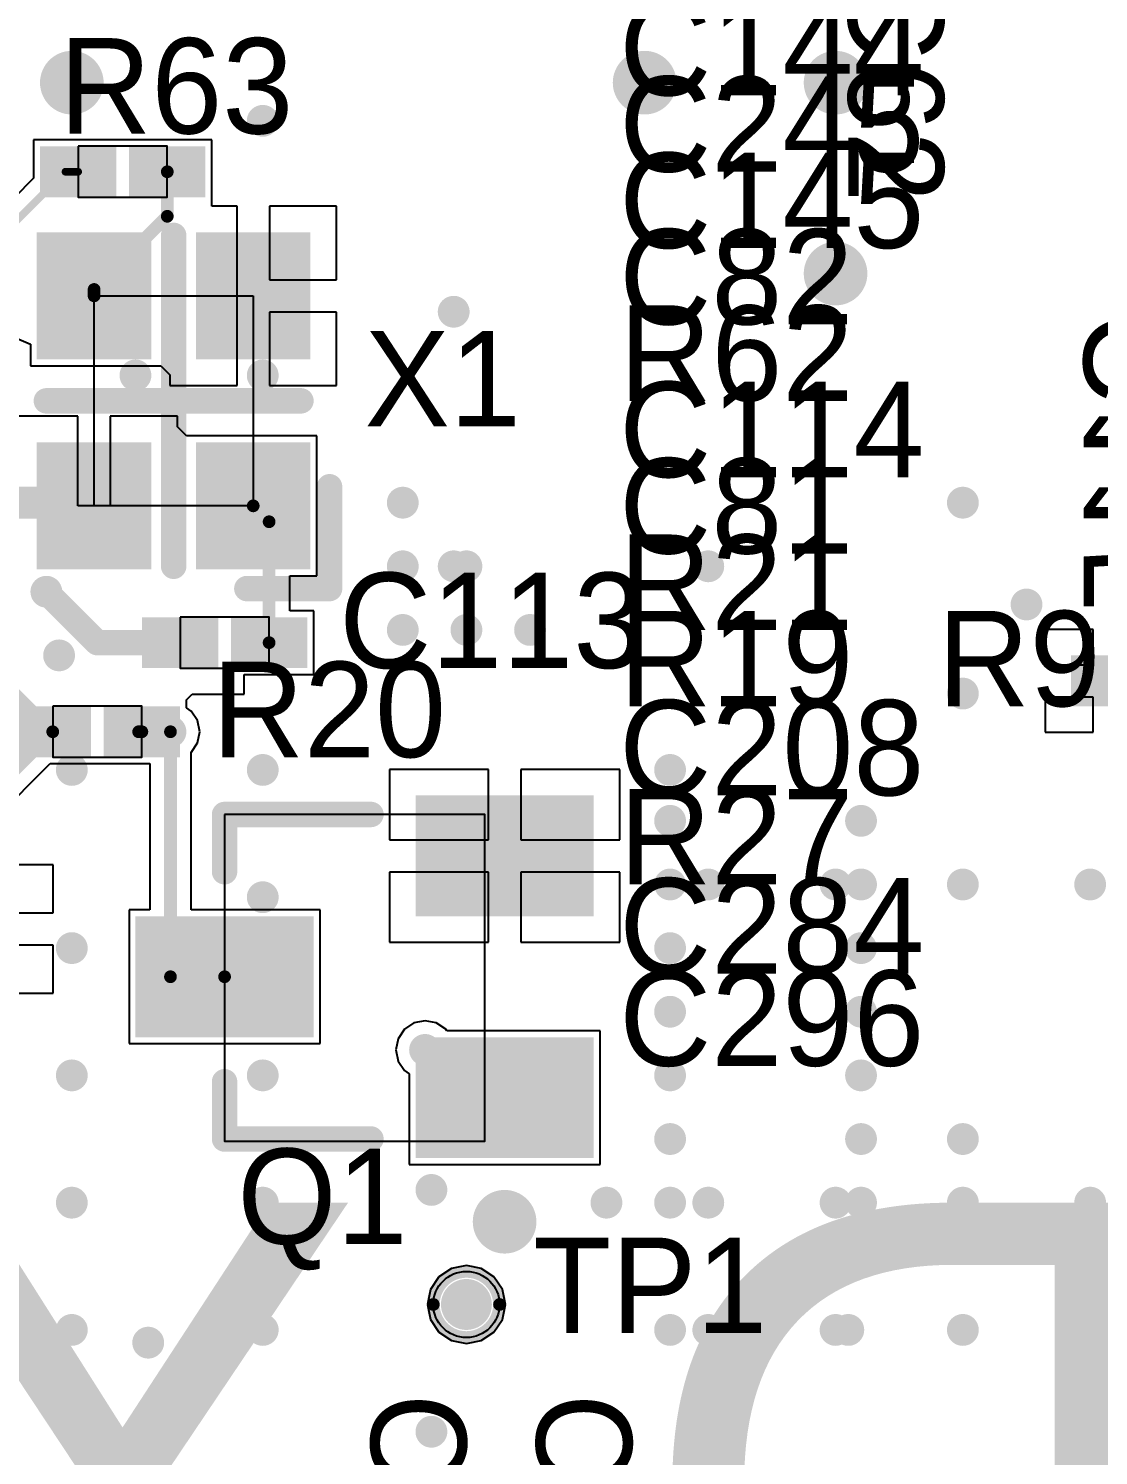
# Model space of a CAD drawing. Header units: millimetres. Extents: x 15 to 122, y 23 to 96.
# Drawn here: x 67.16 to 75.57, y 50.71 to 61.93 of the extents above; entities that cross this region are included whole.
import ezdxf

# ---------------------------------------------------------------- set-up
doc = ezdxf.new("R2010")
doc.units = ezdxf.units.MM
for name, color, linetype in [('BottomLayer', 5, 'Continuous'), ('BottomOverlay', 54, 'Continuous'), ('TopLayer', 1, 'Continuous'), ('TopOverlay', 2, 'Continuous'), ('TopPaste', 8, 'Continuous'), ('TopSolder', 216, 'Continuous'), ('Upper Modules', 80, 'Continuous')]:
    doc.layers.add(name, color=color, linetype=linetype)
doc.styles.get("Standard").update_dxf_attribs({"font": 'ARExthalf2.shx', "width": 0.1})

msp = doc.modelspace()

# ---------------------------------------------------------------- linework, layer by layer
at = {"layer": 'BottomLayer'}
for points, const_width in [([(67.37498081999999, 61.49998114, 1), (67.62497778, 61.49998114, 1)], 0.2499995), ([(71.87497943999999, 61.49998114, 1), (72.1249764, 61.49998114, 1)], 0.2499995), ([(73.37497898, 61.49998114, 1), (73.62497594, 61.49998114, 1)], 0.2499995), ([(68.93750245999999, 61.20000206, 1), (69.06250093999999, 61.20000206, 1)], 0.12499848), ([(68.93750245999999, 60.20000406, 1), (69.06250093999999, 60.20000406, 1)], 0.12499848), ([(73.37497898, 59.9999816, 1), (73.62497594, 59.9999816, 1)], 0.2499995), ([(70.437502, 59.69999997999999, 1), (70.56250048, 59.69999997999999, 1)], 0.12499848), ([(67.93750192, 59.20000098, 1), (68.06250039999999, 59.20000098, 1)], 0.12499848), ([(68.93750245999999, 59.20000352, 1), (69.06250093999999, 59.20000352, 1)], 0.12499848), ([(74.43750161999999, 58.20000044, 1), (74.5625001, 58.20000044, 1)], 0.12499848), ([(68.93750245999999, 58.09999809999999, 1), (69.06250093999999, 58.09999809999999, 1)], 0.12499848), ([(70.437502, 57.70000143999999, 1), (70.56250048, 57.70000143999999, 1)], 0.12499848), ([(72.43750054, 57.70000143999999, 1), (72.56249901999999, 57.70000143999999, 1)], 0.12499848), ([(68.93750245999999, 57.09999756, 1), (69.06250093999999, 57.09999756, 1)], 0.12499848), ([(67.33750058, 57.0000003, 1), (67.46249906, 57.0000003, 1)], 0.12499848), ([(74.43750161999999, 56.7000009, 1), (74.5625001, 56.7000009, 1)], 0.12499848), ([(67.43750038, 56.09999955999999, 1), (67.56249885999999, 56.09999955999999, 1)], 0.12499848), ([(68.93750245999999, 56.09999955999999, 1), (69.06250093999999, 56.09999955999999, 1)], 0.12499848), ([(70.437502, 55.20000135999999, 1), (70.56250048, 55.20000135999999, 1)], 0.12499848), ([(72.43750054, 55.20000135999999, 1), (72.56249901999999, 55.20000135999999, 1)], 0.12499848), ([(73.43750107999999, 55.20000135999999, 1), (73.56249955999999, 55.20000135999999, 1)], 0.12499848), ([(74.43749908, 55.20000135999999, 1), (74.56249756, 55.20000135999999, 1)], 0.12499848), ([(75.43749962, 55.20000135999999, 1), (75.5624981, 55.20000135999999, 1)], 0.12499848), ([(68.93750245999999, 55.09999902, 1), (69.06250093999999, 55.09999902, 1)], 0.12499848), ([(67.43750038, 54.69999982, 1), (67.56249885999999, 54.69999982, 1)], 0.12499848), ([(68.93750245999999, 54.69999982, 1), (69.06250093999999, 54.69999982, 1)], 0.12499848), ([(67.43750038, 53.69999928, 1), (67.56249885999999, 53.69999928, 1)], 0.12499848), ([(68.93750245999999, 53.69999928, 1), (69.06250093999999, 53.69999928, 1)], 0.12499848), ([(67.43750038, 52.70000128, 1), (67.56249885999999, 52.70000128, 1)], 0.12499848), ([(68.93750245999999, 52.70000128, 1), (69.06250093999999, 52.70000128, 1)], 0.12499848), ([(72.43750054, 52.70000128, 1), (72.56249901999999, 52.70000128, 1)], 0.12499848), ([(73.43750107999999, 52.70000128, 1), (73.56249955999999, 52.70000128, 1)], 0.12499848), ([(74.43749908, 52.70000128, 1), (74.56249756, 52.70000128, 1)], 0.12499848), ([(75.43749962, 52.70000128, 1), (75.5624981, 52.70000128, 1)], 0.12499848), ([(67.43750038, 51.70000074, 1), (67.56249885999999, 51.70000074, 1)], 0.12499848), ([(68.93750245999999, 51.70000074, 1), (69.06250093999999, 51.70000074, 1)], 0.12499848), ([(72.43750054, 51.70000074, 1), (72.56249901999999, 51.70000074, 1)], 0.12499848), ([(73.43750107999999, 51.70000074, 1), (73.56249955999999, 51.70000074, 1)], 0.12499848), ([(74.43749908, 51.70000074, 1), (74.56249756, 51.70000074, 1)], 0.12499848), ([(75.43749962, 51.70000074, 1), (75.5624981, 51.70000074, 1)], 0.12499848)]:
    msp.add_lwpolyline(points, format="xyb", close=True, dxfattribs=dict(at, const_width=const_width))
at = {"layer": 'TopLayer'}
for p, q in [((67.89999374, 61.04999982), (67.20000021999999, 61.04999982)), ((67.20000021999999, 61.04999982), (67.20000021999999, 60.74899457999999)), ((67.90000644, 61.0500049), (67.89999374, 61.0500049)), ((67.89999374, 61.0500049), (67.89999374, 61.04999982)), ((67.89999374, 61.04999982), (67.89999374, 61.04999982)), ((67.9000039, 61.04999982), (67.90000644, 61.0500049)), ((68.59999995999999, 61.04999982), (67.9000039, 61.04999982)), ((67.9000039, 61.04999982), (67.9000039, 61.04999982)), ((68.59999995999999, 60.55000336), (68.59999995999999, 61.04999982)), ((67.20000021999999, 60.74899457999999), (67.04639372, 60.59538808)), ((68.6000025, 60.55000336), (68.59999995999999, 60.55000336)), ((68.6000025, 60.52897977999999), (68.6000025, 60.55000336)), ((68.79800566, 60.52897977999999), (68.6000025, 60.52897977999999)), ((68.79800566, 59.82498068), (68.79800566, 60.52897977999999)), ((69.57900486, 60.52897977999999), (69.05200565999999, 60.52897977999999)), ((69.05200565999999, 60.52897977999999), (69.05200565999999, 59.95198068)), ((69.57900486, 59.95198068), (69.57900486, 60.52897977999999)), ((69.05200565999999, 59.95198068), (69.57900486, 59.95198068)), ((68.79800566, 59.12098158), (68.79800566, 59.82498068)), ((69.57900486, 59.69798067999999), (69.05200565999999, 59.69798067999999)), ((69.05200565999999, 59.69798067999999), (69.05200565999999, 59.12098158)), ((69.57900486, 59.12098158), (69.57900486, 59.69798067999999)), ((67.0826319, 59.4836377), (67.17502186, 59.44536752)), ((67.17502186, 59.44536752), (67.17502186, 59.27498178)), ((67.17502186, 59.27498178), (68.17501732, 59.27498178)), ((68.17501732, 59.27498178), (68.17501732, 59.27497923999999)), ((68.17501732, 59.27497923999999), (68.2002954, 59.27497923999999)), ((68.2002954, 59.27497923999999), (68.27100646, 59.20426818)), ((68.27100646, 59.20426818), (68.27100646, 59.12098158)), ((68.27100646, 59.12098158), (68.79800566, 59.12098158)), ((69.05200565999999, 59.12098158), (69.57900486, 59.12098158)), ((67.54802086, 58.87899578), (67.02102166, 58.87899578)), ((67.54802086, 58.17499668), (67.54802086, 58.87899578)), ((68.32902005999999, 58.87899578), (67.80202086, 58.87899578)), ((67.80202086, 58.87899578), (67.80202086, 58.17499668)), ((68.32902005999999, 58.79570918), (68.32902005999999, 58.87899578)), ((68.39973112, 58.72499812), (68.32902005999999, 58.79570918)), ((68.42500919999999, 58.72499812), (68.39973112, 58.72499812)), ((68.42500919999999, 58.72499558), (68.42500919999999, 58.72499812)), ((69.42500466, 58.72499558), (68.42500919999999, 58.72499558)), ((69.42500466, 57.62499777999999), (69.42500466, 58.72499558)), ((67.80202086, 58.17499668), (67.54802086, 58.17499668)), ((69.21235586, 57.34999198), (69.21235586, 57.62499777999999)), ((69.21235586, 57.62499777999999), (69.42500466, 57.62499777999999)), ((69.39999582, 57.34999198), (69.21235586, 57.34999198)), ((69.39999582, 56.84999298), (69.39999582, 57.34999198)), ((75.52299855999999, 57.20399785999999), (75.14599906, 57.20399785999999)), ((75.14599906, 57.20399785999999), (75.14599906, 56.92699816)), ((75.52299855999999, 56.92699816), (75.52299855999999, 57.20399785999999)), ((68.85402282, 56.69599278), (68.85402282, 56.84999298)), ((68.85402282, 56.84999298), (69.39999582, 56.84999298)), ((75.14599906, 56.92699816), (75.52299855999999, 56.92699816)), ((68.40000289999999, 56.62528172), (68.40000544, 56.650001)), ((68.40000544, 56.62527918), (68.40000289999999, 56.62528172)), ((68.40000289999999, 56.62527664), (68.40000544, 56.62527918)), ((68.40000289999999, 56.58708012), (68.40000289999999, 56.62527664)), ((68.40000544, 56.650001), (68.44599468, 56.69599278)), ((68.44599468, 56.69599278), (68.85402282, 56.69599278)), ((75.52299855999999, 56.67299816), (75.14599906, 56.67299816)), ((75.14599906, 56.67299816), (75.14599906, 56.39599845999999)), ((75.52299855999999, 56.39599845999999), (75.52299855999999, 56.67299816)), ((68.43721644, 56.56221606), (68.40000289999999, 56.58708012)), ((68.48694456, 56.48779151999999), (68.43721644, 56.56221606)), ((68.50440705999999, 56.40000149999999), (68.48694456, 56.48779151999999)), ((68.48694456, 56.31221147999999), (68.50440705999999, 56.40000149999999)), ((75.14599906, 56.39599845999999), (75.52299855999999, 56.39599845999999)), ((68.43736122, 56.23800284), (68.48694456, 56.31221147999999)), ((68.43736122, 55.00002207999999), (68.43736122, 56.23800284)), ((66.8648015, 55.68519216), (67.32961388, 56.15000454)), ((67.32961388, 56.15000454), (67.62928561999999, 56.15000454)), ((67.62928561999999, 56.15000454), (67.62928816, 56.15000199999999)), ((67.62928816, 56.15000199999999), (67.6292907, 56.15000454)), ((67.6292907, 56.15000454), (67.70000175999999, 56.15000199999999)), ((67.70000175999999, 56.15000199999999), (67.70000429999999, 56.15000199999999)), ((67.70000429999999, 56.15000199999999), (67.77071282, 56.15000454)), ((67.70000429999999, 56.15000199999999), (67.70000429999999, 56.15000199999999)), ((67.77071282, 56.15000454), (67.77071536, 56.15000199999999)), ((67.77071536, 56.15000199999999), (67.77071536, 56.15000454)), ((67.77071536, 56.15000454), (68.11264254, 56.15000454)), ((68.11264254, 56.15000454), (68.11264254, 55.00002207999999)), ((70.77301568, 56.10398228), (69.99601698, 56.10398228)), ((69.99601698, 56.10398228), (69.99601698, 55.55198186)), ((70.77301568, 55.55198186), (70.77301568, 56.10398228)), ((71.80401438, 56.10398228), (71.02701567999999, 56.10398228)), ((71.02701567999999, 56.10398228), (71.02701567999999, 55.55198186)), ((71.80401438, 55.55198186), (71.80401438, 56.10398228)), ((69.99601698, 55.55198186), (70.77301568, 55.55198186)), ((71.02701567999999, 55.55198186), (71.80401438, 55.55198186)), ((67.35400296, 55.3540041), (66.92700356, 55.3540041)), ((67.35400296, 54.97700459999999), (67.35400296, 55.3540041)), ((70.77301568, 55.29798186), (69.99601698, 55.29798186)), ((69.99601698, 55.29798186), (69.99601698, 54.74598143999999)), ((70.77301568, 54.74598143999999), (70.77301568, 55.29798186)), ((71.80401438, 55.29798186), (71.02701567999999, 55.29798186)), ((71.02701567999999, 55.29798186), (71.02701567999999, 54.74598143999999)), ((71.80401438, 54.74598143999999), (71.80401438, 55.29798186)), ((66.92700356, 54.97700459999999), (67.35400296, 54.97700459999999)), ((68.11264254, 55.00002207999999), (67.95002158, 55.00002207999999)), ((67.95002158, 55.00002207999999), (67.95002158, 53.95002164)), ((69.45001857999999, 55.00002207999999), (68.43736122, 55.00002207999999)), ((69.45001857999999, 53.95002164), (69.45001857999999, 55.00002207999999)), ((67.35400296, 54.7230046), (66.80000356, 54.7230046)), ((67.35400296, 54.3460051), (67.35400296, 54.7230046)), ((69.99601698, 54.74598143999999), (70.77301568, 54.74598143999999)), ((71.02701567999999, 54.74598143999999), (71.80401438, 54.74598143999999)), ((66.95400122, 54.3460051), (67.35400296, 54.3460051)), ((70.11278586, 54.06221598), (70.06305773999999, 53.98779144)), ((70.1872104, 54.1119441), (70.11278586, 54.06221598)), ((70.27500042, 54.1294066), (70.1872104, 54.1119441)), ((70.36279044, 54.1119441), (70.27500042, 54.1294066)), ((70.43721498, 54.06221598), (70.36279044, 54.1119441)), ((70.44537092, 54.05001128), (70.43721498, 54.06221598)), ((71.65001418, 54.05001128), (70.44537092, 54.05001128)), ((71.65001418, 53.00001083999999), (71.65001418, 54.05001128)), ((67.95002158, 53.95002164), (69.45001857999999, 53.95002164)), ((70.06305773999999, 53.98779144), (70.04559524, 53.90000142)), ((70.04559524, 53.90000142), (70.06305773999999, 53.8122114)), ((70.06305773999999, 53.8122114), (70.11278586, 53.73778686)), ((70.11278586, 53.73778686), (70.15001717999999, 53.71291009999999)), ((70.15001717999999, 53.71291009999999), (70.15001717999999, 53.00001083999999)), ((70.15001717999999, 53.00001083999999), (71.65001418, 53.00001083999999)), ((70.48294768, 52.18259312), (70.38371242, 52.11628896)), ((70.60000104, 52.2058773), (70.48294768, 52.18259312)), ((70.7170544, 52.18259312), (70.60000104, 52.2058773)), ((70.81628966, 52.11628896), (70.7170544, 52.18259312)), ((70.38371242, 52.11628896), (70.31740826, 52.0170537)), ((70.88259382, 52.0170537), (70.81628966, 52.11628896)), ((70.31740826, 52.0170537), (70.29412408, 51.90000034)), ((70.905878, 51.90000034), (70.88259382, 52.0170537)), ((70.29412408, 51.90000034), (70.31740826, 51.78294698)), ((70.88259382, 51.78294698), (70.905878, 51.90000034)), ((70.31740826, 51.78294698), (70.38371242, 51.68371172)), ((70.81628966, 51.68371172), (70.88259382, 51.78294698)), ((70.38371242, 51.68371172), (70.48294768, 51.61740756)), ((70.48294768, 51.61740756), (70.60000104, 51.59412338)), ((70.60000104, 51.59412338), (70.7170544, 51.61740756)), ((70.7170544, 51.61740756), (70.81628966, 51.68371172))]:
    msp.add_line(p, q, dxfattribs=at)
for points, const_width in [([(67.37498081999999, 61.49998114, 1), (67.62497778, 61.49998114, 1)], 0.2499995), ([(71.87497943999999, 61.49998114, 1), (72.1249764, 61.49998114, 1)], 0.2499995), ([(73.37497898, 61.49998114, 1), (73.62497594, 61.49998114, 1)], 0.2499995), ([(67.43500102, 60.80000032, 1), (67.46499842, 60.80000032, 1)], 0.02999994), ([(67.43500102, 60.80000032, 1), (67.46499842, 60.80000032, 1)], 0.02999994), ([(67.53500082, 60.80000032, 1), (67.56499821999999, 60.80000032, 1)], 0.02999994), ([(68.22500198, 60.80000032, 1), (68.27499934, 60.80000032, 1)], 0.0499999), ([(68.22500198, 60.45000101999999, 1), (68.27499934, 60.45000101999999, 1)], 0.0499999), ([(68.22500198, 60.45000101999999, 1), (68.27499934, 60.45000101999999, 1)], 0.0499999), ([(73.37497898, 59.9999816, 1), (73.62497594, 59.9999816, 1)], 0.2499995), ([(67.65002218, 59.87502121999999, 1), (67.70001954, 59.87502121999999, 1)], 0.0499999), ([(67.65002218, 59.87502121999999, 1), (67.70001954, 59.87502121999999, 1)], 0.0499999), ([(67.65002218, 59.82498068, 1), (67.70001954, 59.82498068, 1)], 0.0499999), ([(68.88750256, 59.50000038, 1), (69.01250103999999, 59.50000038, 1)], 0.12499848), ([(69.1375046, 59.50000038, 1), (69.26250308, 59.50000038, 1)], 0.12499848), ([(67.63750252, 58.49999983999999, 1), (67.762501, 58.49999983999999, 1)], 0.12499848), ([(67.88750456, 58.49999983999999, 1), (68.01250304, 58.49999983999999, 1)], 0.12499848), ([(68.91250124, 58.47500116, 1), (69.03749972, 58.47500116, 1)], 0.12499848), ([(67.2125021, 58.20000044, 1), (67.33750058, 58.20000044, 1)], 0.12499848), ([(67.61249876, 58.20000297999999, 1), (67.73749724, 58.20000297999999, 1)], 0.12499848), ([(67.61249876, 58.20000297999999, 1), (67.73749724, 58.20000297999999, 1)], 0.12499848), ([(67.61250129999999, 58.20000044, 1), (67.73749978, 58.20000044, 1)], 0.12499848), ([(70.0375028, 58.20000044, 1), (70.16250128, 58.20000044, 1)], 0.12499848), ([(74.43750161999999, 58.20000044, 1), (74.5625001, 58.20000044, 1)], 0.12499848), ([(68.90000698, 58.17499668, 1), (68.95000433999999, 58.17499668, 1)], 0.0499999), ([(69.02499784, 58.05000582, 1), (69.07499519999999, 58.05000582, 1)], 0.0499999), ([(69.02499784, 58.05000582, 1), (69.07499519999999, 58.05000582, 1)], 0.0499999), ([(70.0375028, 57.70000143999999, 1), (70.16250128, 57.70000143999999, 1)], 0.12499848), ([(70.5375018, 57.70000143999999, 1), (70.66250027999999, 57.70000143999999, 1)], 0.12499848), ([(67.23750077999999, 57.50000184, 1), (67.36249925999999, 57.50000184, 1)], 0.12499848), ([(67.25000012, 57.50000184, 1), (67.34999992, 57.50000184, 1)], 0.0999998), ([(74.93750062, 57.3999995, 1), (75.0624991, 57.3999995, 1)], 0.12499848), ([(70.0375028, 57.19999989999999, 1), (70.16250128, 57.19999989999999, 1)], 0.12499848), ([(70.5375018, 57.19999989999999, 1), (70.66250027999999, 57.19999989999999, 1)], 0.12499848), ([(71.03750079999999, 57.19999989999999, 1), (71.16249927999999, 57.19999989999999, 1)], 0.12499848), ([(67.65000948, 57.09999248, 1), (67.75000928, 57.09999248, 1)], 0.0999998), ([(67.65000948, 57.09999248, 1), (67.75000928, 57.09999248, 1)], 0.0999998), ([(68.30002342, 57.09999248, 1), (68.40002322, 57.09999248, 1)], 0.0999998), ([(69.02499784, 57.09999248, 1), (69.07499519999999, 57.09999248, 1)], 0.0499999), ([(68.21250264, 56.40000149999999, 1), (68.33750112, 56.40000149999999, 1)], 0.12499848), ([(67.32500378, 56.40000404, 1), (67.37500114, 56.40000404, 1)], 0.0499999), ([(67.32500378, 56.40000404, 1), (67.37500114, 56.40000404, 1)], 0.0499999), ([(68.00000116, 56.40000149999999, 1), (68.04999852, 56.40000149999999, 1)], 0.0499999), ([(68.02500492, 56.40000149999999, 1), (68.07500227999999, 56.40000149999999, 1)], 0.0499999), ([(68.02500492, 56.40000149999999, 1), (68.07500227999999, 56.40000149999999, 1)], 0.0499999), ([(68.2500032, 56.40000149999999, 1), (68.30000056, 56.40000149999999, 1)], 0.0499999), ([(68.2500032, 56.40000149999999, 1), (68.30000056, 56.40000149999999, 1)], 0.0499999), ([(72.13750114, 56.09999955999999, 1), (72.26249962, 56.09999955999999, 1)], 0.12499848), ([(72.13750114, 55.70000036, 1), (72.26249962, 55.70000036, 1)], 0.12499848), ([(73.63750068, 55.70000036, 1), (73.76249915999999, 55.70000036, 1)], 0.12499848), ([(72.13750114, 55.20000135999999, 1), (72.26249962, 55.20000135999999, 1)], 0.12499848), ([(73.63750068, 55.20000135999999, 1), (73.76249915999999, 55.20000135999999, 1)], 0.12499848), ([(71.11249938, 55.12500024, 1), (71.23749785999999, 55.12500024, 1)], 0.12499848), ([(71.36250142, 55.12500024, 1), (71.4874999, 55.12500024, 1)], 0.12499848), ([(72.13750114, 54.69999982, 1), (72.26249962, 54.69999982, 1)], 0.12499848), ([(73.63750068, 54.69999982, 1), (73.76249915999999, 54.69999982, 1)], 0.12499848), ([(68.2500032, 54.47502186, 1), (68.30000056, 54.47502186, 1)], 0.0499999), ([(68.2500032, 54.47502186, 1), (68.30000056, 54.47502186, 1)], 0.0499999), ([(68.67502139999999, 54.47502186, 1), (68.72501876, 54.47502186, 1)], 0.0499999), ([(72.13750114, 54.20000082, 1), (72.26249962, 54.20000082, 1)], 0.12499848), ([(73.63750068, 54.20000082, 1), (73.76249915999999, 54.20000082, 1)], 0.12499848), ([(70.21250117999999, 53.90000142, 1), (70.33749965999999, 53.90000142, 1)], 0.12499848), ([(72.13750114, 53.69999928, 1), (72.26249962, 53.69999928, 1)], 0.12499848), ([(73.63750068, 53.69999928, 1), (73.76249915999999, 53.69999928, 1)], 0.12499848), ([(72.13750114, 53.20000028, 1), (72.26249962, 53.20000028, 1)], 0.12499848), ([(73.63750068, 53.20000028, 1), (73.76249915999999, 53.20000028, 1)], 0.12499848), ([(74.43750161999999, 53.20000028, 1), (74.5625001, 53.20000028, 1)], 0.12499848), ([(70.26250107999999, 52.80000107999999, 1), (70.38749956, 52.80000107999999, 1)], 0.12499848), ([(71.63750214, 52.70000128, 1), (71.76250062, 52.70000128, 1)], 0.12499848), ([(72.13750114, 52.70000128, 1), (72.26249962, 52.70000128, 1)], 0.12499848), ([(73.63750068, 52.70000128, 1), (73.76249915999999, 52.70000128, 1)], 0.12499848), ([(74.43750161999999, 52.70000128, 1), (74.5625001, 52.70000128, 1)], 0.12499848), ([(70.50000124, 51.90000034, 1), (70.70000084, 51.90000034, 1)], 0.1999996), ([(70.5375018, 51.90000034, 1), (70.66250027999999, 51.90000034, 1)], 0.12499848), ([(72.13750114, 51.70000074, 1), (72.26249962, 51.70000074, 1)], 0.12499848), ([(73.53750088, 51.70000074, 1), (73.66249936, 51.70000074, 1)], 0.12499848), ([(68.03750172, 51.60000093999999, 1), (68.1625002, 51.60000093999999, 1)], 0.12499848), ([(70.26250107999999, 50.8999998, 1), (70.38749956, 50.8999998, 1)], 0.12499848), ([(68.03750172, 50.8, 1), (68.1625002, 50.8, 1)], 0.12499848)]:
    msp.add_lwpolyline(points, format="xyb", close=True, dxfattribs=dict(at, const_width=const_width))
for points, const_width in [([(67.00000062, 60.35000122), (67.44999972, 60.80000032)], 0.05999988), ([(67.44999972, 60.80000032), (67.54999952, 60.80000032)], 0.05999988), ([(68.25000066, 60.45000101999999), (68.25000066, 60.80000032)], 0.0999998), ([(67.67502085999999, 59.87502121999999), (68.25000066, 60.45000101999999)], 0.0999998), ([(67.67502085999999, 59.82498068), (67.67502085999999, 59.87502121999999)], 0.0999998), ([(66.45000172, 58.20000297999999), (67.674998, 58.20000297999999)], 0.2499995), ([(67.674998, 58.20000297999999), (67.67500054, 58.20000044)], 0.2499995), ([(68.92500566, 58.17499668), (69.04999652, 58.05000582)], 0.0999998), ([(69.04999652, 57.09999248), (69.04999652, 58.05000582)], 0.0999998), ([(67.30000002, 57.50000184), (67.70000938, 57.09999248)], 0.1999996), ([(67.70000938, 57.09999248), (68.35002331999999, 57.09999248)], 0.1999996), ([(66.7500062, 57.0000003), (67.35000246, 56.40000404)], 0.0999998), ([(66.74999604, 55.79999762), (67.35000246, 56.40000404)], 0.0999998), ([(68.02499983999999, 56.40000149999999), (68.0500036, 56.40000149999999)], 0.0999998), ([(68.0500036, 56.40000149999999), (68.27500187999999, 56.40000149999999)], 0.0999998), ([(68.27500187999999, 54.47502186), (68.27500187999999, 56.40000149999999)], 0.0999998), ([(68.27500187999999, 54.47502186), (68.70002008, 54.47502186)], 0.0999998)]:
    msp.add_lwpolyline(points, dxfattribs=dict(at, const_width=const_width))
for points in [[(67.30000002, 60.95000002), (67.30000002, 60.65000062), (67.79999902, 60.95000002), (67.79999902, 60.65000062)], [(68.00000116, 60.95000002), (68.00000116, 60.65000062), (68.50000016, 60.95000002), (68.50000016, 60.65000062)], [(68.07502006, 59.37498158), (68.07502006, 60.27497978), (67.27502166, 59.37498158), (67.27502166, 60.27497978)], [(69.32500485999999, 59.37498158), (69.32500485999999, 60.27497978), (68.52500646, 59.37498158), (68.52500646, 60.27497978)], [(68.07502006, 57.72499758), (68.07502006, 58.62499578), (67.27502166, 57.72499758), (67.27502166, 58.62499578)], [(69.32500485999999, 57.72499758), (69.32500485999999, 58.62499578), (68.52500646, 57.72499758), (68.52500646, 58.62499578)], [(68.60002281999999, 56.94999278), (68.60002281999999, 57.24999218), (68.10002381999999, 56.94999278), (68.10002381999999, 57.24999218)], [(69.29999602, 56.94999278), (69.29999602, 57.24999218), (68.79999701999999, 56.94999278), (68.79999701999999, 57.24999218)], [(75.39999906, 56.94999786), (75.39999906, 56.64999846), (75.89999806, 56.94999786), (75.89999806, 56.64999846)], [(67.60000196, 56.25000434), (67.60000196, 56.55000373999999), (67.10000296, 56.25000434), (67.10000296, 56.55000373999999)], [(68.3000031, 56.25000434), (68.3000031, 56.55000373999999), (67.8000041, 56.25000434), (67.8000041, 56.55000373999999)], [(71.55001438, 54.99998144), (71.55001438, 55.84998228), (70.25001698, 54.99998144), (70.25001698, 55.84998228)], [(69.35001878, 54.05002143999999), (69.35001878, 54.90002227999999), (68.05002137999999, 54.05002143999999), (68.05002137999999, 54.90002227999999)], [(71.55001438, 53.10001063999999), (71.55001438, 53.95001147999999), (70.25001698, 53.10001063999999), (70.25001698, 53.95001147999999)]]:
    msp.add_solid(points, dxfattribs=at)
at = {"layer": 'TopOverlay', "const_width": 0.1999996}
for points in [[(68.30001326, 57.70001668), (68.30001326, 60.30001147999999)], [(67.30001526, 58.99998867999999), (69.30001125999999, 58.99998867999999)], [(69.52500445999999, 57.52501067999999), (69.52500445999999, 58.32500907999999)], [(68.87501845999999, 57.52501067999999), (69.52500445999999, 57.52501067999999)], [(68.70002008, 55.30001386), (68.70002008, 55.75000026)], [(68.70002008, 55.75000026), (69.84997967999999, 55.75000026)], [(68.70002008, 53.19999266), (68.70002008, 53.64997906)], [(68.70002008, 53.19999266), (69.84997967999999, 53.19999266)]]:
    msp.add_lwpolyline(points, dxfattribs=at)
at = {"layer": 'TopOverlay'}
for points, const_width in [([(68.25001336, 60.30001147999999, 1), (68.35001316, 60.30001147999999, 1)], 0.0999998), ([(67.25001535999999, 58.99998867999999, 1), (67.35001516, 58.99998867999999, 1)], 0.0999998), ([(69.25001136, 58.99998867999999, 1), (69.35001116, 58.99998867999999, 1)], 0.0999998), ([(69.47500456, 58.32500907999999, 1), (69.57500436, 58.32500907999999, 1)], 0.0999998), ([(68.25001336, 57.70001668, 1), (68.35001316, 57.70001668, 1)], 0.0999998), ([(68.82501855999999, 57.52501067999999, 1), (68.92501836, 57.52501067999999, 1)], 0.0999998), ([(69.47500456, 57.52501067999999, 1), (69.57500436, 57.52501067999999, 1)], 0.0999998), ([(69.47500456, 57.52501067999999, 1), (69.57500436, 57.52501067999999, 1)], 0.0999998), ([(68.65002018, 55.75000026, 1), (68.75001997999999, 55.75000026, 1)], 0.0999998), ([(68.65002018, 55.75000026, 1), (68.75001997999999, 55.75000026, 1)], 0.0999998), ([(69.79997978, 55.75000026, 1), (69.89997958, 55.75000026, 1)], 0.0999998), ([(68.65002018, 55.30001386, 1), (68.75001997999999, 55.30001386, 1)], 0.0999998), ([(68.65002018, 53.64997906, 1), (68.75001997999999, 53.64997906, 1)], 0.0999998), ([(68.65002018, 53.19999266, 1), (68.75001997999999, 53.19999266, 1)], 0.0999998), ([(68.65002018, 53.19999266, 1), (68.75001997999999, 53.19999266, 1)], 0.0999998), ([(69.79997978, 53.19999266, 1), (69.89997958, 53.19999266, 1)], 0.0999998), ([(71.02499892, 52.55000158, 1), (70.77499687999999, 52.55000158, 1)], 0.2499995), ([(70.71249764, 52.55000158, 1), (70.83749612, 52.55000158, 1)], 0.12499848), ([(70.96249968, 52.55000158, 1), (71.08749816, 52.55000158, 1)], 0.12499848), ([(70.86000052, 51.90000034, 1), (70.34000155999999, 51.90000034, 1)], 0.0999998), ([(70.31500288, 51.90000034, 1), (70.36500024, 51.90000034, 1)], 0.0499999), ([(70.83500183999999, 51.90000034, 1), (70.8849992, 51.90000034, 1)], 0.0499999)]:
    msp.add_lwpolyline(points, format="xyb", close=True, dxfattribs=dict(at, const_width=const_width))
at = {"layer": 'TopPaste', "const_width": 0.1999996}
msp.add_lwpolyline([(70.50000124, 51.90000034, 1), (70.70000084, 51.90000034, 1)], format="xyb", close=True, dxfattribs=at)
msp.add_lwpolyline([(70.50000124, 51.90000034, 1), (70.70000084, 51.90000034, 1)], format="xyb", close=True, dxfattribs=at)
at = {"layer": 'TopPaste'}
for points in [[(67.30000002, 60.95000002), (67.30000002, 60.65000062), (67.79999902, 60.95000002), (67.79999902, 60.65000062)], [(67.30000002, 60.95000002), (67.30000002, 60.65000062), (67.79999902, 60.95000002), (67.79999902, 60.65000062)], [(68.00000116, 60.95000002), (68.00000116, 60.65000062), (68.50000016, 60.95000002), (68.50000016, 60.65000062)], [(68.00000116, 60.95000002), (68.00000116, 60.65000062), (68.50000016, 60.95000002), (68.50000016, 60.65000062)], [(68.07502006, 59.37498158), (68.07502006, 60.27497978), (67.27502166, 59.37498158), (67.27502166, 60.27497978)], [(68.07502006, 59.37498158), (68.07502006, 60.27497978), (67.27502166, 59.37498158), (67.27502166, 60.27497978)], [(69.32500485999999, 59.37498158), (69.32500485999999, 60.27497978), (68.52500646, 59.37498158), (68.52500646, 60.27497978)], [(69.32500485999999, 59.37498158), (69.32500485999999, 60.27497978), (68.52500646, 59.37498158), (68.52500646, 60.27497978)], [(68.07502006, 57.72499758), (68.07502006, 58.62499578), (67.27502166, 57.72499758), (67.27502166, 58.62499578)], [(68.07502006, 57.72499758), (68.07502006, 58.62499578), (67.27502166, 57.72499758), (67.27502166, 58.62499578)], [(69.32500485999999, 57.72499758), (69.32500485999999, 58.62499578), (68.52500646, 57.72499758), (68.52500646, 58.62499578)], [(69.32500485999999, 57.72499758), (69.32500485999999, 58.62499578), (68.52500646, 57.72499758), (68.52500646, 58.62499578)], [(68.60002281999999, 56.94999278), (68.60002281999999, 57.24999218), (68.10002381999999, 56.94999278), (68.10002381999999, 57.24999218)], [(68.60002281999999, 56.94999278), (68.60002281999999, 57.24999218), (68.10002381999999, 56.94999278), (68.10002381999999, 57.24999218)], [(69.29999602, 56.94999278), (69.29999602, 57.24999218), (68.79999701999999, 56.94999278), (68.79999701999999, 57.24999218)], [(69.29999602, 56.94999278), (69.29999602, 57.24999218), (68.79999701999999, 56.94999278), (68.79999701999999, 57.24999218)], [(75.39999906, 56.94999786), (75.39999906, 56.64999846), (75.89999806, 56.94999786), (75.89999806, 56.64999846)], [(75.39999906, 56.94999786), (75.39999906, 56.64999846), (75.89999806, 56.94999786), (75.89999806, 56.64999846)], [(67.60000196, 56.25000434), (67.60000196, 56.55000373999999), (67.10000296, 56.25000434), (67.10000296, 56.55000373999999)], [(67.60000196, 56.25000434), (67.60000196, 56.55000373999999), (67.10000296, 56.25000434), (67.10000296, 56.55000373999999)], [(68.3000031, 56.25000434), (68.3000031, 56.55000373999999), (67.8000041, 56.25000434), (67.8000041, 56.55000373999999)], [(68.3000031, 56.25000434), (68.3000031, 56.55000373999999), (67.8000041, 56.25000434), (67.8000041, 56.55000373999999)], [(71.55001438, 54.99998144), (71.55001438, 55.84998228), (70.25001698, 54.99998144), (70.25001698, 55.84998228)], [(71.55001438, 54.99998144), (71.55001438, 55.84998228), (70.25001698, 54.99998144), (70.25001698, 55.84998228)], [(69.35001878, 54.05002143999999), (69.35001878, 54.90002227999999), (68.05002137999999, 54.05002143999999), (68.05002137999999, 54.90002227999999)], [(69.35001878, 54.05002143999999), (69.35001878, 54.90002227999999), (68.05002137999999, 54.05002143999999), (68.05002137999999, 54.90002227999999)], [(71.55001438, 53.10001063999999), (71.55001438, 53.95001147999999), (70.25001698, 53.10001063999999), (70.25001698, 53.95001147999999)], [(71.55001438, 53.10001063999999), (71.55001438, 53.95001147999999), (70.25001698, 53.10001063999999), (70.25001698, 53.95001147999999)]]:
    msp.add_solid(points, dxfattribs=at)
at = {"layer": 'TopSolder', "const_width": 0.1999996}
msp.add_lwpolyline([(70.50000124, 51.90000034, 1), (70.70000084, 51.90000034, 1)], format="xyb", close=True, dxfattribs=at)
msp.add_lwpolyline([(70.50000124, 51.90000034, 1), (70.70000084, 51.90000034, 1)], format="xyb", close=True, dxfattribs=at)
at = {"layer": 'TopSolder'}
for points in [[(67.25000012, 60.99999991999999), (67.25000012, 60.60000072), (67.84999891999999, 60.99999991999999), (67.84999891999999, 60.60000072)], [(67.25000012, 60.99999991999999), (67.25000012, 60.60000072), (67.84999891999999, 60.99999991999999), (67.84999891999999, 60.60000072)], [(67.95000126, 60.99999991999999), (67.95000126, 60.60000072), (68.55000006, 60.99999991999999), (68.55000006, 60.60000072)], [(67.95000126, 60.99999991999999), (67.95000126, 60.60000072), (68.55000006, 60.99999991999999), (68.55000006, 60.60000072)], [(68.12501996, 59.32498167999999), (68.12501996, 60.32497968), (67.22502175999999, 59.32498167999999), (67.22502175999999, 60.32497968)], [(68.12501996, 59.32498167999999), (68.12501996, 60.32497968), (67.22502175999999, 59.32498167999999), (67.22502175999999, 60.32497968)], [(69.37500476, 59.32498167999999), (69.37500476, 60.32497968), (68.47500656, 59.32498167999999), (68.47500656, 60.32497968)], [(69.37500476, 59.32498167999999), (69.37500476, 60.32497968), (68.47500656, 59.32498167999999), (68.47500656, 60.32497968)], [(68.12501996, 57.67499768), (68.12501996, 58.67499567999999), (67.22502175999999, 57.67499768), (67.22502175999999, 58.67499567999999)], [(68.12501996, 57.67499768), (68.12501996, 58.67499567999999), (67.22502175999999, 57.67499768), (67.22502175999999, 58.67499567999999)], [(69.37500476, 57.67499768), (69.37500476, 58.67499567999999), (68.47500656, 57.67499768), (68.47500656, 58.67499567999999)], [(69.37500476, 57.67499768), (69.37500476, 58.67499567999999), (68.47500656, 57.67499768), (68.47500656, 58.67499567999999)], [(68.65002272, 56.89999288), (68.65002272, 57.29999208), (68.05002392, 56.89999288), (68.05002392, 57.29999208)], [(68.65002272, 56.89999288), (68.65002272, 57.29999208), (68.05002392, 56.89999288), (68.05002392, 57.29999208)], [(69.34999592, 56.89999288), (69.34999592, 57.29999208), (68.74999711999999, 56.89999288), (68.74999711999999, 57.29999208)], [(69.34999592, 56.89999288), (69.34999592, 57.29999208), (68.74999711999999, 56.89999288), (68.74999711999999, 57.29999208)], [(75.34999916, 56.99999776), (75.34999916, 56.59999856), (75.94999795999999, 56.99999776), (75.94999795999999, 56.59999856)], [(75.34999916, 56.99999776), (75.34999916, 56.59999856), (75.94999795999999, 56.99999776), (75.94999795999999, 56.59999856)], [(67.65000186, 56.20000443999999), (67.65000186, 56.60000364), (67.05000306, 56.20000443999999), (67.05000306, 56.60000364)], [(67.65000186, 56.20000443999999), (67.65000186, 56.60000364), (67.05000306, 56.20000443999999), (67.05000306, 56.60000364)], [(68.350003, 56.20000443999999), (68.350003, 56.60000364), (67.75000419999999, 56.20000443999999), (67.75000419999999, 56.60000364)], [(68.350003, 56.20000443999999), (68.350003, 56.60000364), (67.75000419999999, 56.20000443999999), (67.75000419999999, 56.60000364)], [(71.60001428, 54.94998154), (71.60001428, 55.89998217999999), (70.20001708, 54.94998154), (70.20001708, 55.89998217999999)], [(71.60001428, 54.94998154), (71.60001428, 55.89998217999999), (70.20001708, 54.94998154), (70.20001708, 55.89998217999999)], [(69.40001868, 54.00002154), (69.40001868, 54.95002218), (68.00002148, 54.00002154), (68.00002148, 54.95002218)], [(69.40001868, 54.00002154), (69.40001868, 54.95002218), (68.00002148, 54.00002154), (68.00002148, 54.95002218)], [(71.60001428, 53.05001074), (71.60001428, 54.00001138), (70.20001708, 53.05001074), (70.20001708, 54.00001138)], [(71.60001428, 53.05001074), (71.60001428, 54.00001138), (70.20001708, 53.05001074), (70.20001708, 54.00001138)]]:
    msp.add_solid(points, dxfattribs=at)
at = {"layer": 'Upper Modules'}
for points in [[(67.54999952, 60.99999991999999), (67.54999952, 60.60000072), (68.25000066, 60.60000072), (68.25000066, 60.99999991999999)], [(68.92500566, 59.82498068), (68.92500566, 58.17499667999999), (67.67502085999999, 58.17499667999999), (67.67502085999999, 59.82498068)], [(68.35002331999999, 57.29999208), (68.35002331999999, 56.89999288), (69.04999652, 56.89999288), (69.04999652, 57.29999208)], [(67.35000246, 56.60000364), (67.35000246, 56.20000443999999), (68.0500036, 56.20000443999999), (68.0500036, 56.60000364)], [(68.70002008, 55.75000026), (68.70002008, 53.18430845772355), (70.74422133971761, 53.18430845772355), (70.74422133971761, 55.75000026)]]:
    msp.add_lwpolyline(points, close=True, dxfattribs=at)
msp.add_circle((70.60000104, 51.90000034), 0.2599994800000047, dxfattribs=at)

# ---------------------------------------------------------------- texts
at = {"layer": 'BottomOverlay', "text_generation_flag": 2}
for s, p in [('C115', (76.19999999999999, 59.69999997999999)), ('C151', (70.60000104, 51.1999992)), ('C148', (71.90000098, 51.20000174))]:
    msp.add_text(s, height=0.75000104, rotation=90, dxfattribs=at).set_placement(p)
msp.add_text('ODROID-XU', height=4.50000116, dxfattribs=at).set_placement((96.00000104, 48.20000012))
at = {"layer": 'TopOverlay'}
for s, rotation, p in [('C62', 270, (73.60000011999999, 62.39999966)), ('R63', 360, (67.39999981999999, 61.09999972)), ('C245', 360, (71.80000118, 60.80000032)), ('C82', 360, (71.80000118, 59.60000017999999)), ('R62', 360, (71.80000118, 59.00000137999999)), ('X1', 360, (69.80000009999999, 58.79999924)), ('C81', 360, (71.80000118, 57.80000124)), ('R21', 360, (71.80000118, 57.19999989999999)), ('R19', 360, (71.80000118, 56.6000011)), ('R9', 360, (74.30000126, 56.6000011)), ('R20', 360, (68.59999995999999, 56.2000019)), ('C208', 360, (71.80000118, 55.89999996)), ('R27', 360, (71.80000118, 55.20000135999999)), ('C296', 360, (71.80000118, 53.77499786)), ('Q1', 360, (68.79999955999999, 52.37500066)), ('TP1', 360, (71.12500125999999, 51.67499952))]:
    msp.add_text(s, height=0.75000104, rotation=rotation, dxfattribs=at).set_placement(p)
for s, p in [('C144', (71.80000118, 61.40000165999999)), ('C145', (71.80000118, 60.20000151999999)), ('C114', (71.80000118, 58.40000003999999)), ('C113', (69.6000005, 56.9000005)), ('C284', (71.80000118, 54.50000022))]:
    msp.add_text(s, height=0.75000104, dxfattribs=at).set_placement(p)

doc.saveas('drawing.dxf')
